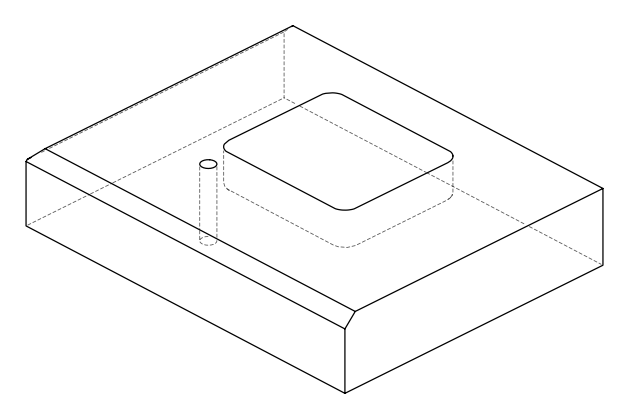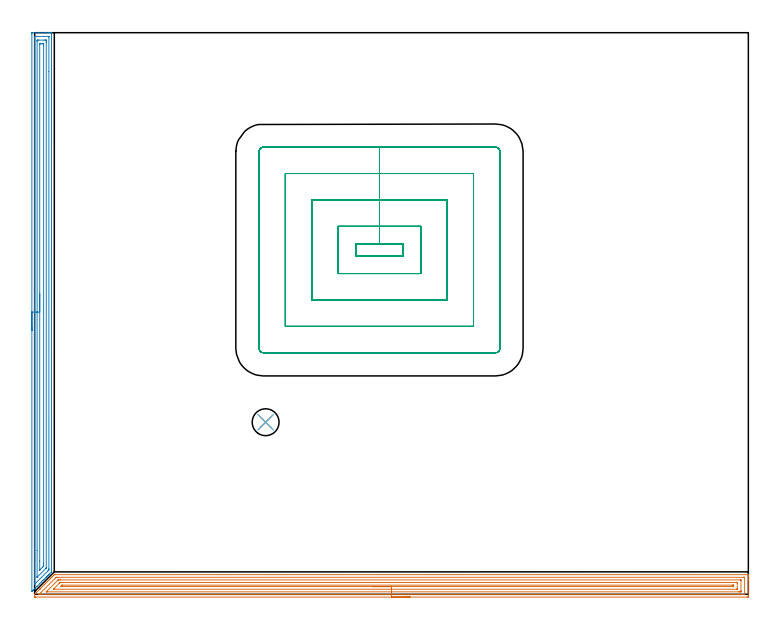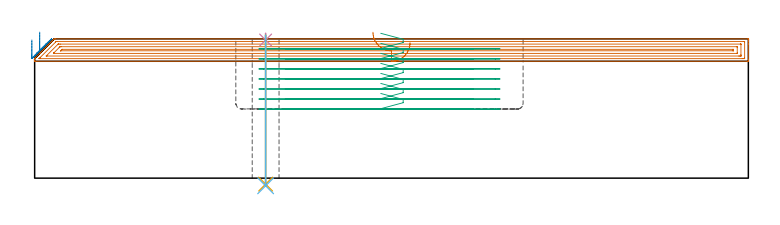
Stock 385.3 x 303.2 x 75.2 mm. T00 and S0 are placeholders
(PLAN: 6 operations, 4 tool changes, 45.8 min)
(1 AREA_MILL | FG_CHAMFER_SURFACE | UGT0205_001 | 15.43 min | 28199 mm3)
(2 AREA_MILL_1 | FG_CHAMFER_SURFACE_1 | UGT0205_001 | 9.74 min | 16550 mm3)
(3 MILL_RECTANGULAR_POCKET | POCKET_RECTANGULAR_STRAIGHT | NXT0201_007 | Follow Part, ap 6.25, ae 75% | 19.96 min | 790913 mm3)
(4 SPOT_DRILL | STEP1HOLE | NXT0321_9005460120000 | 0.03 min | 16 mm3)
(5 DRILL_THROUGH_HOLE_INTO_CENTER | STEP1HOLE | NXT0301_065 | 0.32 min | 5185 mm3)
(6 DRILL_TO_ENLARGE_THROUGH_HOLE | STEP1HOLE | NXT0301_106 | 0.33 min | 7205 mm3)
(TOOL UGT0205_001 | Chamfer Mill 20 x 3 x 45 deg. | D20 FL50 Z2)
(TOOL NXT0201_007 | ENDMILL 25mm [R216.25-25050GCK54P 1620] | D25 R3 FL54 Z5)
(TOOL NXT0321_9005460120000 | NC Spot Drill, 142deg, 12mm, Carbide, Uncoated | D12 PA142 FL30 Z2)
(TOOL NXT0301_065 | Carbide Drill 9.4mm [860.1-0940-075A1-MM 2214] | D9.4 PA140 FL98 Z2)
(TOOL NXT0301_106 | Carbide Drill 14.5mm [860.1-1450-073A1-MM 2214] | D14.5 PA140 FL83 Z2)
(OP 1 AREA_MILL)
G17 G21 G94 G90
T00 M6
G54
G17 G0 G90 X202.65 Y-1.5 S1061 M3
G43 Z85.2 H0
Z73.1
G94 G1 X202.612 Z72.228 F250.
X202.498 Z71.363
X202.309 Z70.512
X202.047 Z69.68
X201.713 Z68.874
X201.31 Z68.1
X200.842 Z67.364
X200.31 Z66.672
X199.721 Z66.029
X199.078 Z65.439
X198.386 Z64.908
X197.65 Z64.44
X196.876 Z64.037
X196.07 Z63.703
X195.238 Z63.441
X194.386 Z63.252
X193.522 Z63.138
X192.65 Z63.1
X0.616
X0.353 Y-1.499 Z63.101
X0.169 Y-1.497 Z63.103
X0.003 Y-1.491 Z63.105
X0.001 Y-1.468 Z63.128
X0. Y-1.304 Z63.292
Y-1.138 Z63.456
Y-0.059 Z64.54
X0.001 Y-0.044 Z64.554
X0.004 Y-0.007 Z64.591
X0.02 Y0.021 Z64.619
X0.173 Y0.175 Z64.771
X0.318 Y0.319 Z64.917
X0.602 Y0.602 Z65.202
X2.609 Y2.609 Z67.208
X2.653 Y2.654 Z67.251
X2.7 Y2.7 Z67.299
X2.895 Y2.895 Z67.494
X2.944 Y2.946 Z67.543
X2.998 Y2.998 Z67.597
X3.181 Y3.181 Z67.78
X3.236 Y3.237 Z67.834
X3.529 Y3.529 Z68.129
X4.188 Y4.189 Z68.788
X5.082 Y5.082 Z69.681
X5.862 Y5.863 Z70.461
X5.975 Y5.977 Z70.573
X6.342 Y6.342 Z70.942
X6.492 Y6.492 Z71.092
X7.027 Y7.029 Z71.624
X7.315 Y7.315 Z71.915
X7.902 Y7.904 Z72.5
X8.247 Y8.247 Z72.847
X8.778 Y8.779 Z73.376
X9.362 Y9.363 Z73.962
X9.548 Y9.549 Z74.147
X9.653 Y9.654 Z74.252
X10.441 Y10.441 Z75.04
X10.593 Y10.596 Z75.19
X11.334 Y10.6 Z75.2
X385.131
X385.29 Y10.597 Z75.188
X385.297 Y10.465 Z75.057
X385.3 Y10.326 Z74.925
Y10.026 Z74.625
Y9.363 Z73.957
Y8.156 Z72.753
Y7.613 Z72.207
Y-0.866 Z63.731
X385.296 Y-1.138 Z63.459
X385.29 Y-1.493 Z63.105
X385.05 Y-1.497 Z63.102
X384.684 Y-1.5 Z63.1
X192.65
Y-0.086 Z64.514
X3.114 Y-0.085 Z64.515
X2.49 Y-0.08 Z64.52
X2.402 Y-0.079 Z64.521
Y-0.059 Z64.541
Y-0.051 Z64.549
X2.736 Y0.285 Z64.885
X3.062 Y0.612 Z65.212
X11.334 Y8.884 Z73.484
X11.58 Y9.122 Z73.722
X11.625 Y9.164 Z73.764
X11.652 Y9.179 Z73.779
X11.693 Y9.181 Z73.781
X11.871 Y9.184 Z73.784
X12.227 Y9.185 Z73.785
X12.408 Y9.186 Z73.786
X382.898 Y9.185 Z73.785
X383.08 Y9.184 Z73.784
X383.248 Y9.18 Z73.78
X383.283 Y9.179 Z73.779
X383.29 Y9.159 Z73.759
X383.294 Y9.13 Z73.73
X383.299 Y8.97 Z73.57
X383.3 Y0.219 Z64.819
X383.297 Y0.087 Z64.687
X383.293 Y-0.018 Z64.582
X383.289 Y-0.079 Z64.521
X383.253 Y-0.08 Z64.52
X382.898 Y-0.084 Z64.516
X382.717 Y-0.085 Z64.515
X382.005 Y-0.086 Z64.514
X192.65
Y1.328 Z65.928
X6.706 Y1.329 Z65.929
X6.382 Y1.331 Z65.931
X6.289 Y1.333 Z65.933
X6.248 Y1.335 Z65.935
X6.254 Y1.344 Z65.944
X6.311 Y1.407 Z66.007
X6.387 Y1.487 Z66.087
X12.371 Y7.471 Z72.071
X12.517 Y7.613 Z72.213
X12.639 Y7.728 Z72.328
X12.692 Y7.765 Z72.365
X12.796 Y7.767 Z72.367
X12.959 Y7.77 Z72.37
X13.12 Y7.771 Z72.371
X13.851 Y7.772 Z72.372
X380.95 Y7.771 Z72.371
X381.112 Y7.77 Z72.37
X381.273 Y7.766 Z72.366
X381.287 Y7.765 Z72.365
X381.291 Y7.755 Z72.355
X381.296 Y7.723 Z72.323
X381.299 Y7.674 Z72.274
X381.3 Y7.613 Z72.213
Y2.178 Z66.778
X381.298 Y1.487 Z66.087
X381.296 Y1.395 Z65.995
X381.291 Y1.35 Z65.95
X381.288 Y1.335 Z65.935
X381.269 Y1.333 Z65.933
X381.112 Y1.331 Z65.931
X380.38 Y1.328 Z65.928
X380.218
X192.65
Y2.743 Z67.343
X10.325
X10.183 Y2.746 Z67.346
X10.125 Y2.749 Z67.349
X10.112 Y2.751 Z67.351
X10.134 Y2.777 Z67.377
X10.206 Y2.854 Z67.454
X10.312 Y2.963 Z67.563
X10.441 Y3.092 Z67.692
X13.211 Y5.863 Z70.463
X13.61 Y6.258 Z70.858
X13.67 Y6.314 Z70.914
X13.706 Y6.346 Z70.946
X13.762 Y6.35 Z70.95
X14.013 Y6.354 Z70.954
X14.402 Y6.356 Z70.956
X379.161 Y6.357 Z70.957
X379.217 Y6.356 Z70.956
X379.276 Y6.353 Z70.953
X379.29 Y6.351 Z70.951
X379.293 Y6.332 Z70.932
X379.296 Y6.283 Z70.883
X379.3 Y5.887 Z70.487
Y3.237 Z67.837
X379.297 Y2.812 Z67.412
X379.293 Y2.76 Z67.36
X379.29 Y2.751 Z67.351
X379.28 Y2.749 Z67.349
X379.24 Y2.746 Z67.346
X379.105 Y2.743 Z67.343
X192.65
Y4.157 Z68.757
X14.369
X14.013 Y4.158 Z68.758
X13.966 Y4.159 Z68.759
X13.963 Y4.161 Z68.761
X13.962 Y4.163 Z68.763
X13.966 Y4.167 Z68.767
X14.013 Y4.216 Z68.816
X14.404 Y4.605 Z69.205
X14.533 Y4.733 Z69.333
X14.679 Y4.873 Z69.473
X14.735 Y4.925 Z69.525
X14.785 Y4.936 Z69.536
X14.887 Y4.942 Z69.542
X14.907 Y4.943 Z69.543
X376.691
X377.08 Y4.941 Z69.541
X377.273 Y4.938 Z69.538
X377.289 Y4.936 Z69.536
X377.293 Y4.922 Z69.522
X377.298 Y4.886 Z69.486
X377.299 Y4.837 Z69.437
X377.3 Y4.347 Z68.947
X377.297 Y4.229 Z68.829
X377.293 Y4.184 Z68.784
X377.289 Y4.164 Z68.764
X377.247 Y4.162 Z68.762
X377.047 Y4.159 Z68.759
X376.646 Y4.157 Z68.757
X192.65
X191.778 Z68.795
X190.914 Z68.909
X190.062 Z69.098
X189.23 Z69.36
X188.424 Z69.694
X187.65 Z70.097
X186.914 Z70.565
X186.222 Z71.096
X185.579 Z71.686
X184.99 Z72.329
X184.458 Z73.021
X183.99 Z73.757
X183.587 Z74.531
X183.253 Z75.337
X182.991 Z76.169
X182.802 Z77.02
X182.688 Z77.885
X182.65 Z78.757
G0 Z85.2
M5
M2
(OP 2 AREA_MILL_1)
G17 G21 G94 G90
T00 M6
G54
G17 G0 G90 X-1.5 Y142.35 S1061 M3
G43 Z85.2 H0
Z74.6
G94 G1 Y142.388 Z73.728 F250.
Y142.502 Z72.864
Y142.691 Z72.012
Y142.953 Z71.18
Y143.287 Z70.374
Y143.69 Z69.6
Y144.158 Z68.864
Y144.69 Z68.172
Y145.279 Z67.529
Y145.922 Z66.94
Y146.614 Z66.408
Y147.35 Z65.94
Y148.124 Z65.537
Y148.93 Z65.203
Y149.762 Z64.941
Y150.613 Z64.752
Y151.478 Z64.638
Y152.35 Z64.6
Y302.571
X-1.496 Y303.011 Z64.603
X-1.492 Y303.19 Z64.606
X-1.309 Y303.2 Z64.788
X6.004 Z72.098
X7.407 Z73.503
X7.767 Z73.862
X8.486 Z74.586
X8.731 Z74.831
X9.096 Y303.194 Z75.186
X9.097 Y303.193 Z75.188
X9.1 Y303.017 Z75.2
Y12.412
X9.095 Y12.103 Z75.191
X9.092 Y12.09 Z75.189
X7.904 Y10.903 Z74.002
X7.767 Y10.765 Z73.862
X7.625 Y10.624 Z73.723
X7.47 Y10.468 Z73.567
X7.326 Y10.324 Z73.421
X7.178 Y10.177 Z73.276
X7.035 Y10.034 Z73.133
X6.885 Y9.883 Z72.98
X6.731 Y9.73 Z72.829
X6.6 Y9.599 Z72.698
X6.444 Y9.442 Z72.539
X6.284 Y9.283 Z72.382
X6.166 Y9.165 Z72.264
X6.004 Y9.001 Z72.098
X5.837 Y8.836 Z71.935
X5.122 Y8.121 Z71.22
X4.943 Y7.942 Z71.04
X4.368 Y7.368 Z70.467
X3.653 Y6.653 Z69.752
X2.707 Y5.706 Z68.806
X1.365 Y4.365 Z67.464
X0.325 Y3.324 Z66.423
X0.127 Y3.126 Z66.225
X0.025 Y3.024 Z66.123
X-0.533 Y2.467 Z65.566
X-0.754 Y2.244 Z65.343
X-0.869 Y2.129 Z65.228
X-1.318 Y1.682 Z64.782
X-1.489 Y1.52 Z64.61
X-1.499 Y1.513 Z64.6
X-1.5 Y152.35
X-0.086 Z66.014
X-0.085 Y300.7 Z66.015
X-0.084 Y300.782 Z66.016
X-0.079 Y301.178 Z66.021
X0.309 Y301.194 Z66.409
X0.715 Y301.198 Z66.815
X1.185 Y301.2 Z67.285
X1.596 Z67.696
X7.584 Y301.199 Z73.684
X7.619 Y301.198 Z73.719
X7.654 Y301.194 Z73.754
X7.677 Y301.191 Z73.777
X7.679 Y301.163 Z73.779
X7.685 Y300.865 Z73.785
X7.686 Y282.143 Z73.786
X7.685 Y13.754 Z73.785
X7.681 Y13.348 Z73.781
X7.679 Y13.15 Z73.779
X7.584 Y13.045 Z73.684
X7.407 Y12.86 Z73.507
X7.145 Y12.596 Z73.245
X6.885 Y12.335 Z72.985
X0.142 Y5.591 Z66.242
X0.043 Y5.494 Z66.143
X-0.055 Y5.402 Z66.045
X-0.073 Y5.388 Z66.027
X-0.079 Y5.387 Z66.021
X-0.08 Y5.426 Z66.02
X-0.085 Y5.623 Z66.015
X-0.086 Y152.35 Z66.014
X1.328 Z67.428
X1.329 Y298.371 Z67.429
X1.331 Y298.994 Z67.431
X1.333 Y299.129 Z67.433
X1.335 Y299.188 Z67.435
X1.398 Y299.195 Z67.498
X1.596 Y299.197 Z67.696
X2.275 Y299.2 Z68.375
X4.919 Z71.019
X5.801 Z71.901
X6.004 Y299.197 Z72.104
X6.207 Y299.192 Z72.307
X6.259 Y299.19 Z72.359
X6.265 Y299.155 Z72.365
X6.268 Y299.084 Z72.368
X6.27 Y298.994 Z72.37
X6.271 Y298.722 Z72.371
Y298.1
Y14.377
X6.269 Y14.286 Z72.369
X6.266 Y14.214 Z72.366
X6.263 Y14.174 Z72.363
X6.246 Y14.155 Z72.346
X6.004 Y13.904 Z72.104
X1.382 Y9.283 Z67.482
X1.36 Y9.265 Z67.46
X1.339 Y9.249 Z67.439
X1.334 Y9.283 Z67.434
X1.332 Y9.322 Z67.432
X1.329 Y9.554 Z67.429
X1.328 Y23.752 Z67.428
Y152.35
X2.743 Z68.843
Y296.936
X2.745 Y297.145 Z68.845
X2.747 Y297.18 Z68.847
X2.75 Y297.19 Z68.85
X2.758 Y297.193 Z68.858
X2.812 Y297.197 Z68.912
X2.921 Y297.199 Z69.021
X3.359 Y297.2 Z69.459
X4.241 Z70.341
X4.679 Y297.197 Z70.779
X4.787 Y297.194 Z70.887
X4.84 Y297.19 Z70.94
X4.851 Y297.182 Z70.951
X4.852 Y297.164 Z70.952
X4.855 Y297.059 Z70.955
X4.857 Y296.58 Z70.957
Y296.311
Y16.436
X4.856 Y15.812 Z70.956
X4.854 Y15.542 Z70.954
X4.85 Y15.234 Z70.95
X4.708 Y15.068 Z70.808
X4.299 Y14.648 Z70.399
X4.27 Y14.618 Z70.37
X2.938 Y13.287 Z69.038
X2.865 Y13.216 Z68.965
X2.765 Y13.123 Z68.865
X2.752 Y13.112 Z68.852
X2.749 Y13.127 Z68.849
X2.745 Y13.182 Z68.845
X2.744 Y13.244 Z68.844
X2.743 Y18.085 Z68.843
Y152.35
Y153.222 Z68.881
Y154.086 Z68.995
Y154.938 Z69.183
Y155.77 Z69.446
Y156.576 Z69.78
Y157.35 Z70.182
Y158.086 Z70.651
Y158.778 Z71.182
Y159.421 Z71.772
Y160.01 Z72.415
Y160.541 Z73.107
Y161.01 Z73.843
Y161.413 Z74.616
Y161.747 Z75.422
Y162.009 Z76.254
Y162.198 Z77.106
Y162.312 Z77.971
Y162.35 Z78.843
G0 Z85.2
M5
M2
(OP 3 MILL_RECTANGULAR_POCKET)
G17 G21 G94 G90
T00 M6
G54
G17 G0 G90 X186.848 Y182.65 S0 M3
G43 Z85.2 H1
Z78.2
G94 G1 X198.95 Z74.957 F250.
Y189.15 Z73.215
X186.15 Z69.786
X173.35 F500.
Y182.65
X198.95
Y189.15
X186.15
Y198.65
X163.85
Y173.15
X208.45
Y198.65
X186.15
Y212.9
X149.6
Y158.9
X222.7
Y212.9
X186.15
Y227.15
X135.35
Y144.65
X236.95
Y227.15
X186.15
Y241.4
X123.6
G3 X121.1 Y238.9 R2.5
G1 Y132.9
G3 X123.6 Y130.4 R2.5
G1 X248.7
G3 X251.2 Y132.9 R2.5
G1 Y238.9
G3 X248.7 Y241.4 R2.5
G1 X186.15
X185.15
G0 X186.848 Y182.65 Z72.786
G1 X198.95 Z69.543 F250.
Y189.15 Z67.801
X186.15 Z64.371
X173.35 F500.
Y182.65
X198.95
Y189.15
X186.15
Y198.65
X163.85
Y173.15
X208.45
Y198.65
X186.15
Y212.9
X149.6
Y158.9
X222.7
Y212.9
X186.15
Y227.15
X135.35
Y144.65
X236.95
Y227.15
X186.15
Y241.4
X123.6
G3 X121.1 Y238.9 R2.5
G1 Y132.9
G3 X123.6 Y130.4 R2.5
G1 X248.7
G3 X251.2 Y132.9 R2.5
G1 Y238.9
G3 X248.7 Y241.4 R2.5
G1 X186.15
X185.15
G0 X186.848 Y182.65 Z67.371
G1 X198.95 Z64.129 F250.
Y189.15 Z62.387
X186.15 Z58.957
X173.35 F500.
Y182.65
X198.95
Y189.15
X186.15
Y198.65
X163.85
Y173.15
X208.45
Y198.65
X186.15
Y212.9
X149.6
Y158.9
X222.7
Y212.9
X186.15
Y227.15
X135.35
Y144.65
X236.95
Y227.15
X186.15
Y241.4
X123.6
G3 X121.1 Y238.9 R2.5
G1 Y132.9
G3 X123.6 Y130.4 R2.5
G1 X248.7
G3 X251.2 Y132.9 R2.5
G1 Y238.9
G3 X248.7 Y241.4 R2.5
G1 X186.15
X185.15
G0 X186.848 Y182.65 Z61.957
G1 X198.95 Z58.714 F250.
Y189.15 Z56.973
X186.15 Z53.543
X173.35 F500.
Y182.65
X198.95
Y189.15
X186.15
Y198.65
X163.85
Y173.15
X208.45
Y198.65
X186.15
Y212.9
X149.6
Y158.9
X222.7
Y212.9
X186.15
Y227.15
X135.35
Y144.65
X236.95
Y227.15
X186.15
Y241.4
X123.6
G3 X121.1 Y238.9 R2.5
G1 Y132.9
G3 X123.6 Y130.4 R2.5
G1 X248.7
G3 X251.2 Y132.9 R2.5
G1 Y238.9
G3 X248.7 Y241.4 R2.5
G1 X186.15
X185.15
G0 X186.848 Y182.65 Z56.543
G1 X198.95 Z53.3 F250.
Y189.15 Z51.558
X186.15 Z48.129
X173.35 F500.
Y182.65
X198.95
Y189.15
X186.15
Y198.65
X163.85
Y173.15
X208.45
Y198.65
X186.15
Y212.9
X149.6
Y158.9
X222.7
Y212.9
X186.15
Y227.15
X135.35
Y144.65
X236.95
Y227.15
X186.15
Y241.4
X123.6
G3 X121.1 Y238.9 R2.5
G1 Y132.9
G3 X123.6 Y130.4 R2.5
G1 X248.7
G3 X251.2 Y132.9 R2.5
G1 Y238.9
G3 X248.7 Y241.4 R2.5
G1 X186.15
X185.15
G0 X186.848 Y182.65 Z51.129
G1 X198.95 Z47.886 F250.
Y189.15 Z46.144
X186.15 Z42.714
X173.35 F500.
Y182.65
X198.95
Y189.15
X186.15
Y198.65
X163.85
Y173.15
X208.45
Y198.65
X186.15
Y212.9
X149.6
Y158.9
X222.7
Y212.9
X186.15
Y227.15
X135.35
Y144.65
X236.95
Y227.15
X186.15
Y241.4
X123.6
G3 X121.1 Y238.9 R2.5
G1 Y132.9
G3 X123.6 Y130.4 R2.5
G1 X248.7
G3 X251.2 Y132.9 R2.5
G1 Y238.9
G3 X248.7 Y241.4 R2.5
G1 X186.15
X185.15
G0 X186.848 Y182.65 Z45.714
G1 X198.95 Z42.471 F250.
Y189.15 Z40.73
X186.15 Z37.3
X173.35 F500.
Y182.65
X198.95
Y189.15
X186.15
Y198.65
X163.85
Y173.15
X208.45
Y198.65
X186.15
Y212.9
X149.6
Y158.9
X222.7
Y212.9
X186.15
Y227.15
X135.35
Y144.65
X236.95
Y227.15
X186.15
Y241.4
X123.6
G3 X121.1 Y238.9 R2.5
G1 Y132.9
G3 X123.6 Y130.4 R2.5
G1 X248.7
G3 X251.2 Y132.9 R2.5
G1 Y238.9
G3 X248.7 Y241.4 R2.5
G1 X186.15
X185.15
G0 Z85.2
M5
M2
(OP 4 SPOT_DRILL)
G17 G21 G94 G90
T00 M6
G54
G17 G0 G90 X124.7 Y92.9 S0 M3
G43 Z85.2 H0
G94 G81 G98 Z74.572 F250. R78.2
G80
M5
M2
(OP 5 DRILL_THROUGH_HOLE_INTO_CENTER)
G17 G21 G94 G90
T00 M6
G54
G17 G0 G90 X124.7 Y92.9 S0 M3
G43 Z85.2 H1
G94 G73 G98 Z-3.211 F250. Q8.712 R77.2
G80
M5
M2
(OP 6 DRILL_TO_ENLARGE_THROUGH_HOLE)
G17 G21 G94 G90
T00 M6
G54
G17 G0 G90 X124.7 Y92.9 S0 M3
G43 Z85.2 H1
G94 G73 G98 Z-4.139 F250. Q13.223 R77.2
G80
M5
M2
